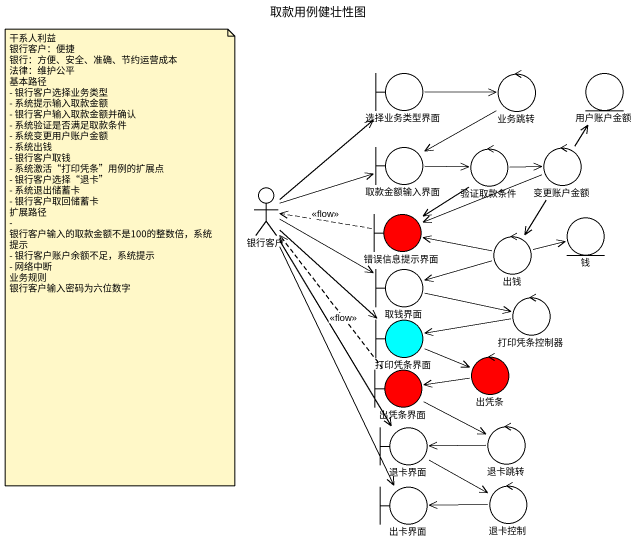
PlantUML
@startuml
title 取款用例健壮性图
boundary 选择业务类型界面
control 业务跳转
entity 用户账户金额
boundary 取款金额输入界面
control 验证取款条件
control 变更账户金额
actor 银行客户
boundary 错误信息提示界面 #FF0000
entity 钱
control 出钱
boundary 取钱界面
boundary 打印凭条界面 #00FFFF
control 打印凭条控制器
boundary 出凭条界面 #FF0000
control 出凭条 #FF0000
boundary 退卡界面
control 退卡跳转
boundary 出卡界面
control 退卡控制
选择业务类型界面 -right-> 业务跳转
业务跳转 --> 取款金额输入界面
取款金额输入界面 -right-> 验证取款条件
验证取款条件 -right-> 变更账户金额
验证取款条件 --> 错误信息提示界面
变更账户金额 -up-> 用户账户金额
变更账户金额 -left-> 错误信息提示界面
变更账户金额 --> 出钱
银行客户 -up-> 选择业务类型界面
银行客户 -right-> 取款金额输入界面
银行客户 -right-> 取钱界面
银行客户 --> 打印凭条界面
银行客户 --> 退卡界面
银行客户 --> 出卡界面
错误信息提示界面 .left.> 银行客户 : <<flow>>
出钱 -left-> 错误信息提示界面
出钱 -right-> 钱
出钱 -left-> 取钱界面
取钱界面 -right-> 打印凭条控制器
打印凭条界面 -right-> 出凭条
打印凭条控制器 -left-> 打印凭条界面
出凭条界面 .up.> 银行客户 : <<flow>>
出凭条界面 -right-> 退卡跳转
出凭条 -left-> 出凭条界面
退卡界面 -right-> 退卡控制
退卡跳转 -left-> 退卡界面
退卡控制 -left-> 出卡界面
note as N1
  干系人利益
  银行客户：便捷
  银行：方便、安全、准确、节约运营成本
  法律：维护公平
  基本路径
  - 银行客户选择业务类型
  - 系统提示输入取款金额
  - 银行客户输入取款金额并确认
  - 系统验证是否满足取款条件
  - 系统变更用户账户金额
  - 系统出钱
  - 银行客户取钱
  - 系统激活“打印凭条”用例的扩展点
  - 银行客户选择“退卡”
  - 系统退出储蓄卡
  - 银行客户取回储蓄卡
  扩展路径
  - 银行客户输入的取款金额不是100的整数倍，系统提示
  - 银行客户账户余额不足，系统提示
  - 网络中断
  业务规则
  银行客户输入密码为六位数字
end note
@enduml
